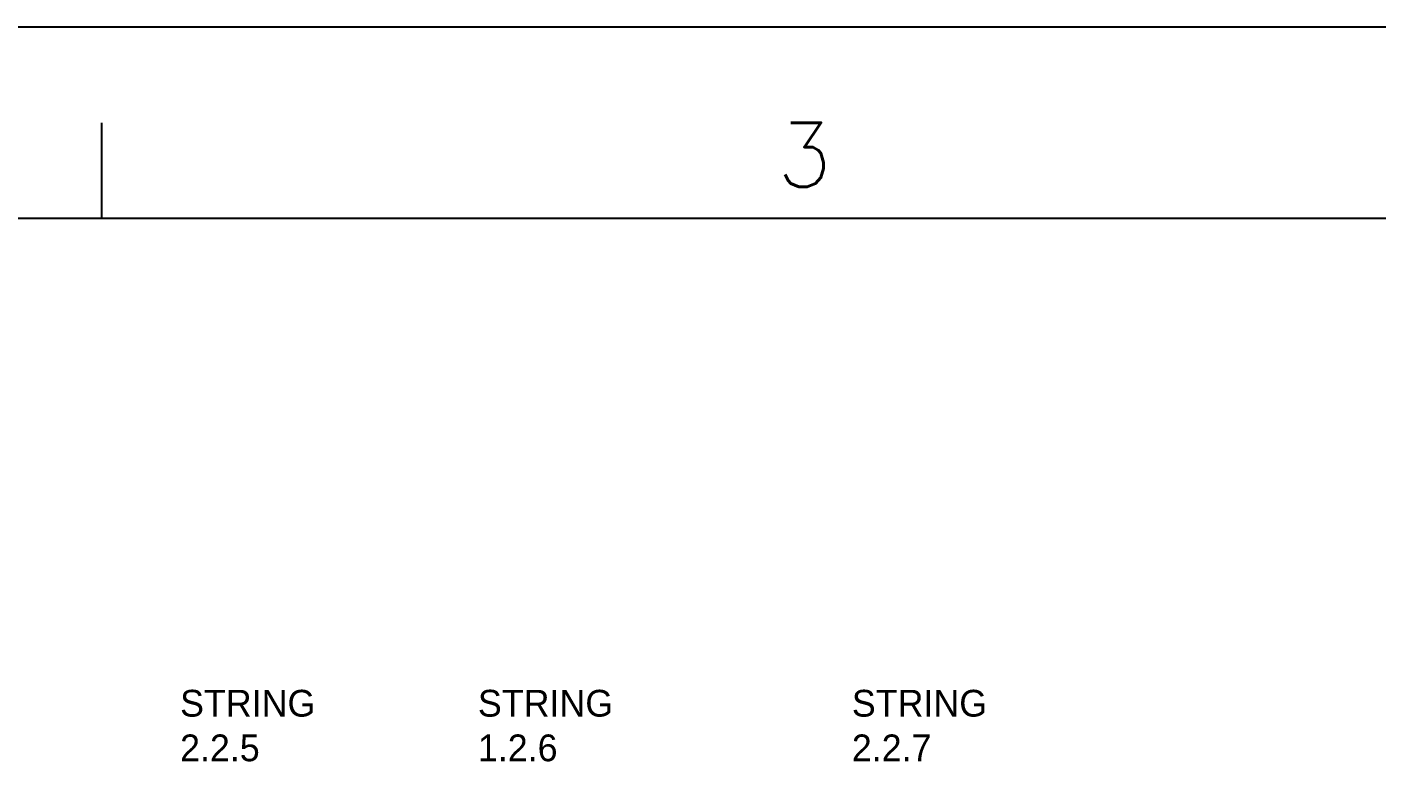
# Model space of a CAD drawing. Header units: inches. Extents: x 4 to 127, y -3 to 89.
# Drawn here: x 34.89 to 65.15, y 72.04 to 88.63 of the extents above; entities that cross this region are included whole.
import ezdxf
from ezdxf.enums import TextEntityAlignment as Align

# ---------------------------------------------------------------- set-up
doc = ezdxf.new("R2010")
doc.units = ezdxf.units.IN
doc.header["$MEASUREMENT"] = 0
doc.layers.add('Title Block', color=7, linetype='Continuous')
doc.layers.add('Viewport', color=7, linetype='Continuous')
doc.styles.add('Roman', font='romans')

# ---------------------------------------------------------------- blocks, each defined once
blk = doc.blocks.new('ANSI_border_C')
at = {"layer": 'Title Block'}
for p, q in [((21, 16), (0, 16)), ((5.25, 15.25), (5.25, 15.625)), ((20.5, 15.25), (0.5, 15.25))]:
    blk.add_line(p, q, dxfattribs=at)
at = {"layer": 'Title Block', "style": 'Roman'}
blk.add_text('3', height=0.25, dxfattribs=at).set_placement((8, 15.5), align=Align.MIDDLE_CENTER)
blk = doc.blocks.new('JIC_border_C')
at = {"xscale": 5.726708801404052, "yscale": 5.726708801404052, "zscale": 5.726708801404052}
blk.add_blockref('ANSI_border_C', (6.5, -3), dxfattribs=at)

msp = doc.modelspace()

# ---------------------------------------------------------------- block references
at = {"layer": 'Viewport'}
msp.add_blockref('JIC_border_C', (0, 0), dxfattribs=at)

# ---------------------------------------------------------------- texts
at = {"char_height": 0.6, "attachment_point": 1}
for s, insert in [('{\\C240;\\c2367469;STRING 2.2.5^J\\H0.53846x;\\C256;\\c0;18X585W^J(Roof1)}', (38.32, 73.772)), ('{\\C240;\\c2367469;STRING 1.2.6^J\\H0.53846x;\\C256;\\c0;18X585W^J(Roof1)}', (44.995, 73.772)), ('{\\C240;\\c2367469;STRING 2.2.7^J\\H0.53846x;\\C256;\\c0;18X585W^J(Roof1)}', (53.376, 73.772))]:
    msp.add_mtext_dynamic_manual_height_columns(s, width=1.91071, gutter_width=0.325, heights=[0], dxfattribs=dict(at, insert=insert))

doc.saveas('drawing.dxf')
